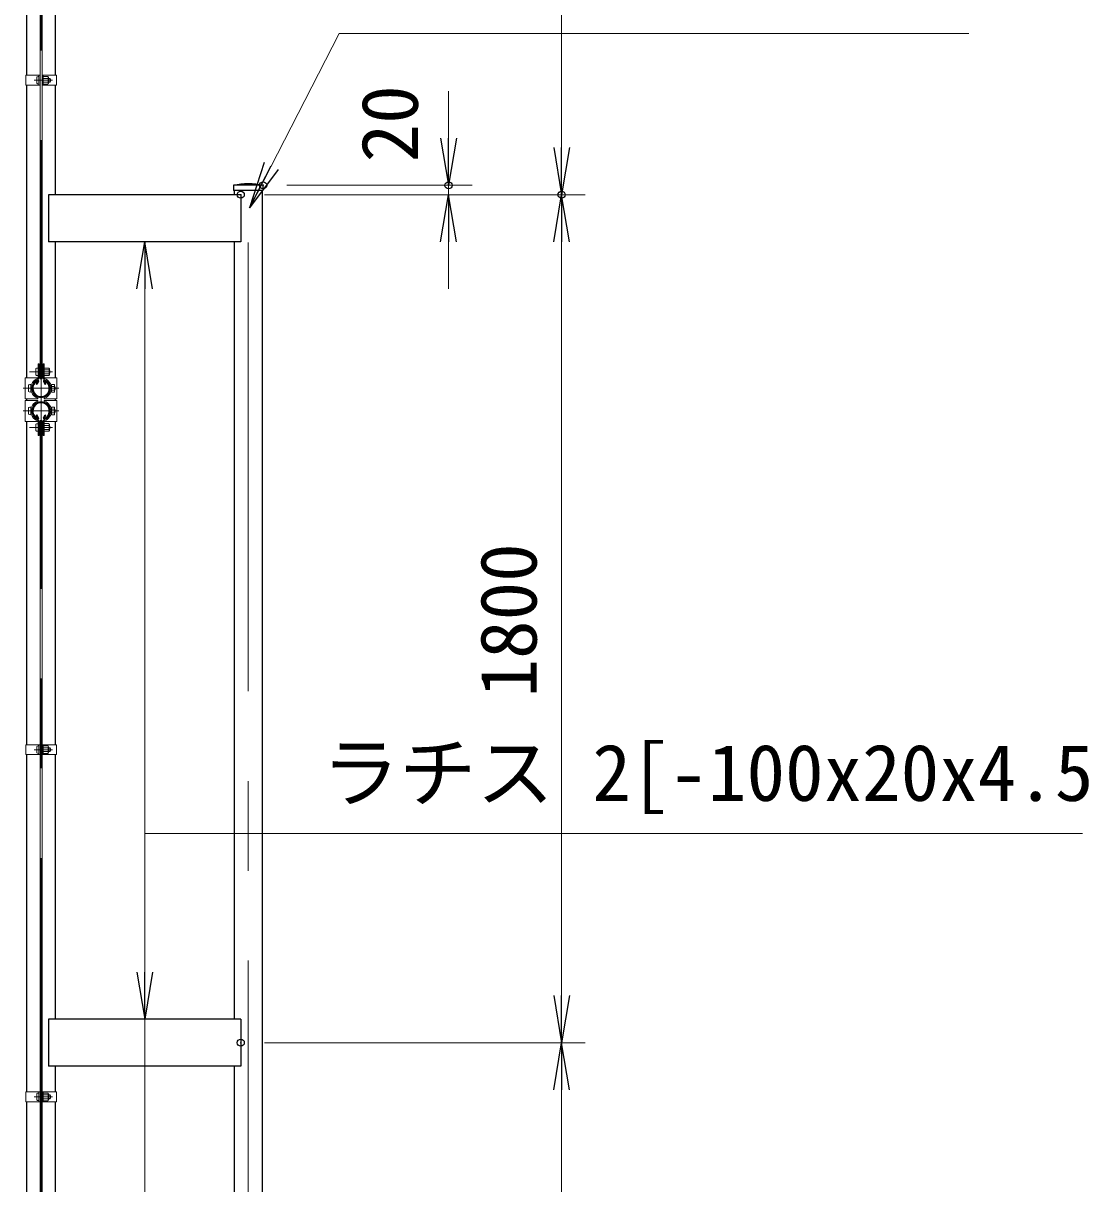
# Model space of a CAD drawing. Units: millimetres, scale not verified. Extents: x -10500 to 10500, y -7425 to 7425.
# Drawn here: x -2363 to -101, y 656 to 3119 of the extents above; entities that cross this region are included whole.
import ezdxf
from ezdxf.enums import TextEntityAlignment as Align

# ---------------------------------------------------------------- set-up
doc = ezdxf.new("R2010")
doc.units = ezdxf.units.MM
doc.header["$LTSCALE"] = 30
doc.header["$PDMODE"] = 32
doc.header["$PDSIZE"] = 15
doc.linetypes.add('USER1', pattern=[50.8, 31.75, -6.35, 6.35, -6.35])
for name, color, linetype, lineweight in [('0-1_D-STR1', 1, 'Continuous', 25), ('0-4_D-BMK', 2, 'USER1', 13), ('0-5_D-STR3', 3, 'Continuous', 13), ('0-7_D-STR-DIM', 7, 'Continuous', 13), ('0-B_D-STR-TXT', 7, 'Continuous', 13)]:
    doc.layers.add(name, color=color, linetype=linetype, lineweight=lineweight)
doc.layers.add('0-8_0', color=7, linetype='Continuous')
doc.layers.add('0-9_Defpoints', color=8, linetype='Continuous')
doc.styles.add('ＭＳ ゴシック', font='')
doc.styles.get('ＭＳ ゴシック').set_extended_font_data('MS Gothic')

# ---------------------------------------------------------------- blocks, each defined once
blk = doc.blocks.new('_Open')
at = {"layer": '0-8_0'}
blk.add_line((-30, 5), (0, 0), dxfattribs=at)
blk.add_lwpolyline([(-30, -5), (0, 0), (-30, 0)], dxfattribs=at)

msp = doc.modelspace()

# ---------------------------------------------------------------- linework, layer by layer
at = {"layer": '0-1_D-STR1'}
for p, q in [((-2355.53, 3008.5), (-2355.53, 3661.5)), ((-2295.03, 3008.5), (-2295.03, 3661.5)), ((-2355.53, 2366.55), (-2355.53, 2987.5)), ((-2295.03, 2755), (-2295.03, 2987.5)), ((-1853.83, 2775), (-1916.73, 2775)), ((-1916.73, 2775), (-1916.73, 2764)), ((-1853.83, 2764), (-1916.73, 2764)), ((-1915.53, 2764), (-1915.53, 2755)), ((-1855.03, -4345), (-1855.03, 2764)), ((-1853.83, 2764), (-1853.83, 2775)), ((-2309.28, 2755), (-2309.28, 2655)), ((-1901.28, 2755), (-2309.28, 2755)), ((-1901.28, 2755), (-1901.28, 2655)), ((-1901.28, 2655), (-2309.28, 2655)), ((-2295.03, 2366.55), (-2295.03, 2655)), ((-1915.53, 2655), (-1915.53, 1005)), ((-2331.95, 2359.38), (-2335.46, 2353.3)), ((-2335.46, 2353.3), (-2334.07, 2352.5)), ((-2330.56, 2358.58), (-2334.07, 2352.5)), ((-2319.99, 2358.58), (-2316.48, 2352.5)), ((-2318.6, 2359.38), (-2315.1, 2353.3)), ((-2315.1, 2353.3), (-2316.48, 2352.5)), ((-2355.53, 2318.45), (-2355.53, 2321.55)), ((-2355.53, 2318.45), (-2355.53, 2321.55)), ((-2295.03, 2318.45), (-2295.03, 2321.55)), ((-2295.03, 2318.45), (-2295.03, 2321.55)), ((-2355.53, 1587.5), (-2355.53, 2273.45)), ((-2335.46, 2286.7), (-2334.07, 2287.5)), ((-2331.95, 2280.62), (-2335.46, 2286.7)), ((-2330.56, 2281.42), (-2334.07, 2287.5)), ((-2319.99, 2281.42), (-2316.48, 2287.5)), ((-2318.6, 2280.62), (-2315.1, 2286.7)), ((-2315.1, 2286.7), (-2316.48, 2287.5)), ((-2295.03, 1587.5), (-2295.03, 2273.45)), ((-2355.53, 850.5), (-2355.53, 1566.5)), ((-2295.03, 1005), (-2295.03, 1566.5)), ((-2309.28, 1005), (-2309.28, 905)), ((-1901.28, 1005), (-2309.28, 1005)), ((-1901.28, 1005), (-1901.28, 905)), ((-1901.28, 905), (-2309.28, 905)), ((-2295.03, 850.5), (-2295.03, 905)), ((-1915.53, 905), (-1915.53, -195)), ((-2355.53, 113.5), (-2355.53, 829.5)), ((-2295.03, 113.5), (-2295.03, 829.5))]:
    msp.add_line(p, q, dxfattribs=at)
for centre, radius, start, end in [((-1885.28, 2613.77), 164.27, 78.96219, 101.03781), ((-2325.28, 2344.05), 19.05, 114.32478, 65.67522), ((-2325.28, 2344.05), 17.45, 114.32478, 65.67522), ((-2332.3, 2359.58), 2, 330, 114.32478), ((-2332.3, 2359.58), 0.401, 330, 114.32478), ((-2318.26, 2359.58), 2, 65.67522, 210), ((-2318.26, 2359.58), 0.401, 65.67522, 210), ((-2325.28, 2295.95), 19.05, 294.32478, 245.67522), ((-2325.28, 2295.95), 17.45, 294.32478, 245.67522), ((-2332.3, 2280.42), 2, 245.67522, 30), ((-2332.3, 2280.42), 0.401, 245.67522, 30), ((-2318.26, 2280.42), 2, 150, 294.32478), ((-2318.26, 2280.42), 0.401, 150, 294.32478)]:
    msp.add_arc(centre, radius, start, end, dxfattribs=at)
at = {"layer": '0-4_D-BMK'}
for p, q in [((-2325.28, 4395), (-2325.28, -4395)), ((-2339.83, 2998), (-2301.23, 2998)), ((-1885.28, -4395), (-1885.28, 2799.81)), ((-2349.72, 2379.05), (-2300.84, 2379.05)), ((-2363.25, 2344.05), (-2287.31, 2344.05)), ((-2363.25, 2295.95), (-2287.31, 2295.95)), ((-2349.72, 2260.95), (-2300.84, 2260.95)), ((-2339.83, 1577), (-2301.23, 1577)), ((-2339.83, 840), (-2301.23, 840))]:
    msp.add_line(p, q, dxfattribs=at)
at = {"layer": '0-5_D-STR3'}
for p, q in [((-2327.53, 4305.95), (-2327.53, 2364.05)), ((-2323.03, 4305.95), (-2323.03, 2364.05)), ((-2357.83, 3008.5), (-2357.83, 2987.5)), ((-2327.53, 3008.5), (-2357.83, 3008.5)), ((-2329.83, 3008.5), (-2329.83, 2987.5)), ((-2329.83, 3006), (-2329.83, 2990)), ((-2323.03, 3008.5), (-2292.73, 3008.5)), ((-2320.73, 3008.5), (-2320.73, 2987.5)), ((-2310.73, 3006.1), (-2320.73, 3006.1)), ((-2320.73, 3006.1), (-2320.73, 2989.9)), ((-2292.73, 3008.5), (-2292.73, 2987.5)), ((-2327.53, 2987.5), (-2357.83, 2987.5)), ((-2334.63, 3004.5), (-2334.63, 2991.5)), ((-2323.03, 2987.5), (-2292.73, 2987.5)), ((-2310.73, 3002.05), (-2320.73, 3002.05)), ((-2310.73, 2993.95), (-2320.73, 2993.95)), ((-2310.73, 2989.9), (-2320.73, 2989.9)), ((-2309.73, 3004.23), (-2309.73, 2991.89)), ((-2309.73, 3002), (-2305.83, 3002)), ((-2309.73, 3001.32), (-2305.5, 3001.32)), ((-2309.73, 2994.68), (-2305.5, 2994.68)), ((-2309.73, 2994), (-2305.83, 2994)), ((-2305.83, 3002), (-2305.83, 2994)), ((-2331.78, 2396.05), (-2331.78, 2366.48)), ((-2331.78, 2396.05), (-2329.48, 2396.05)), ((-2329.48, 2396.05), (-2329.48, 2366.48)), ((-2321.08, 2396.05), (-2321.08, 2366.48)), ((-2321.08, 2396.05), (-2318.78, 2396.05)), ((-2318.78, 2396.05), (-2318.78, 2366.48)), ((-2358.93, 2366.55), (-2331.78, 2366.55)), ((-2358.93, 2366.55), (-2358.93, 2321.55)), ((-2336.58, 2385.55), (-2336.58, 2372.55)), ((-2327.78, 2384.37), (-2329.48, 2384.37)), ((-2327.78, 2373.73), (-2329.48, 2373.73)), ((-2327.78, 2384.37), (-2327.78, 2373.73)), ((-2327.78, 2383.05), (-2327.53, 2383.05)), ((-2327.78, 2375.05), (-2327.53, 2375.05)), ((-2323.03, 2383.05), (-2321.08, 2383.05)), ((-2323.03, 2375.05), (-2321.08, 2375.05)), ((-2308.78, 2387.15), (-2318.78, 2387.15)), ((-2308.78, 2383.1), (-2318.78, 2383.1)), ((-2318.78, 2383.05), (-2318.58, 2383.05)), ((-2318.78, 2375.05), (-2318.58, 2375.05)), ((-2308.78, 2375), (-2318.78, 2375)), ((-2308.78, 2370.95), (-2318.78, 2370.95)), ((-2318.78, 2366.55), (-2291.63, 2366.55)), ((-2307.78, 2385.28), (-2307.78, 2372.94)), ((-2307.78, 2383.05), (-2307.78, 2375.05)), ((-2307.78, 2382.37), (-2307.45, 2382.37)), ((-2307.78, 2375.73), (-2307.45, 2375.73)), ((-2291.63, 2366.55), (-2291.63, 2321.55)), ((-2352.08, 2350.55), (-2352.08, 2337.55)), ((-2347.28, 2352.05), (-2347.28, 2336.05)), ((-2346.91, 2348.05), (-2347.28, 2348.05)), ((-2327.53, 2364.05), (-2323.03, 2364.05)), ((-2303.28, 2348.05), (-2303.64, 2348.05)), ((-2297.78, 2352.15), (-2303.28, 2352.15)), ((-2303.28, 2352.15), (-2303.28, 2335.95)), ((-2297.78, 2348.1), (-2303.28, 2348.1)), ((-2296.78, 2350.28), (-2296.78, 2337.94)), ((-2296.78, 2348.05), (-2296.28, 2348.05)), ((-2296.78, 2348.05), (-2296.28, 2348.05)), ((-2296.78, 2347.37), (-2295.95, 2347.37)), ((-2296.78, 2340.73), (-2295.95, 2340.73)), ((-2296.28, 2348.05), (-2296.28, 2340.05)), ((-2358.93, 2321.55), (-2331.98, 2321.55)), ((-2358.93, 2318.45), (-2331.98, 2318.45)), ((-2358.93, 2273.45), (-2358.93, 2318.45)), ((-2346.91, 2340.05), (-2347.28, 2340.05)), ((-2331.98, 2325.52), (-2332.76, 2323.36)), ((-2331.98, 2314.48), (-2332.76, 2316.64)), ((-2331.98, 2325.52), (-2331.98, 2321.55)), ((-2331.98, 2314.48), (-2331.98, 2318.45)), ((-2318.58, 2325.52), (-2318.58, 2321.55)), ((-2318.58, 2325.52), (-2317.8, 2323.36)), ((-2318.58, 2321.55), (-2291.63, 2321.55)), ((-2318.58, 2314.48), (-2318.58, 2318.45)), ((-2318.58, 2318.45), (-2291.63, 2318.45)), ((-2318.58, 2314.48), (-2317.8, 2316.64)), ((-2303.28, 2340.05), (-2303.64, 2340.05)), ((-2297.78, 2340), (-2303.28, 2340)), ((-2297.78, 2335.95), (-2303.28, 2335.95)), ((-2296.78, 2340.05), (-2296.28, 2340.05)), ((-2296.78, 2340.05), (-2296.28, 2340.05)), ((-2291.63, 2273.45), (-2291.63, 2318.45)), ((-2352.08, 2289.45), (-2352.08, 2302.45)), ((-2347.28, 2287.95), (-2347.28, 2303.95)), ((-2346.91, 2299.95), (-2347.28, 2299.95)), ((-2346.91, 2291.95), (-2347.28, 2291.95)), ((-2303.28, 2299.95), (-2303.64, 2299.95)), ((-2303.28, 2291.95), (-2303.64, 2291.95)), ((-2297.78, 2304.05), (-2303.28, 2304.05)), ((-2303.28, 2287.85), (-2303.28, 2304.05)), ((-2297.78, 2300), (-2303.28, 2300)), ((-2297.78, 2291.9), (-2303.28, 2291.9)), ((-2296.78, 2289.72), (-2296.78, 2302.06)), ((-2296.78, 2299.95), (-2296.28, 2299.95)), ((-2296.78, 2299.95), (-2296.28, 2299.95)), ((-2296.78, 2299.27), (-2295.95, 2299.27)), ((-2296.78, 2292.63), (-2295.95, 2292.63)), ((-2296.78, 2291.95), (-2296.28, 2291.95)), ((-2296.78, 2291.95), (-2296.28, 2291.95)), ((-2296.28, 2291.95), (-2296.28, 2299.95)), ((-2358.93, 2273.45), (-2331.78, 2273.45)), ((-2336.58, 2254.45), (-2336.58, 2267.45)), ((-2331.78, 2243.95), (-2331.78, 2273.52)), ((-2329.48, 2243.95), (-2329.48, 2273.52)), ((-2327.53, 2275.95), (-2323.03, 2275.95)), ((-2327.53, 2275.95), (-2327.53, -595.95)), ((-2323.03, 2275.95), (-2323.03, -595.95)), ((-2321.08, 2243.95), (-2321.08, 2273.52)), ((-2318.78, 2243.95), (-2318.78, 2273.52)), ((-2318.78, 2273.45), (-2291.63, 2273.45)), ((-2308.78, 2269.05), (-2318.78, 2269.05)), ((-2307.78, 2254.72), (-2307.78, 2267.06)), ((-2297.78, 2287.85), (-2303.28, 2287.85)), ((-2331.78, 2243.95), (-2329.48, 2243.95)), ((-2327.78, 2266.27), (-2329.48, 2266.27)), ((-2327.78, 2255.63), (-2329.48, 2255.63)), ((-2327.78, 2255.63), (-2327.78, 2266.27)), ((-2327.78, 2264.95), (-2327.53, 2264.95)), ((-2327.78, 2256.95), (-2327.53, 2256.95)), ((-2323.03, 2264.95), (-2321.08, 2264.95)), ((-2323.03, 2256.95), (-2321.08, 2256.95)), ((-2321.08, 2243.95), (-2318.78, 2243.95)), ((-2308.78, 2265), (-2318.78, 2265)), ((-2318.78, 2264.95), (-2318.58, 2264.95)), ((-2318.78, 2256.95), (-2318.58, 2256.95)), ((-2308.78, 2256.9), (-2318.78, 2256.9)), ((-2308.78, 2252.85), (-2318.78, 2252.85)), ((-2307.78, 2256.95), (-2307.78, 2264.95)), ((-2307.78, 2264.27), (-2307.45, 2264.27)), ((-2307.78, 2257.63), (-2307.45, 2257.63)), ((-2357.83, 1587.5), (-2357.83, 1566.5)), ((-2327.53, 1587.5), (-2357.83, 1587.5)), ((-2334.63, 1583.5), (-2334.63, 1570.5)), ((-2329.83, 1587.5), (-2329.83, 1566.5)), ((-2329.83, 1585), (-2329.83, 1569)), ((-2323.03, 1587.5), (-2292.73, 1587.5)), ((-2320.73, 1587.5), (-2320.73, 1566.5)), ((-2310.73, 1585.1), (-2320.73, 1585.1)), ((-2320.73, 1585.1), (-2320.73, 1568.9)), ((-2310.73, 1581.05), (-2320.73, 1581.05)), ((-2309.73, 1583.23), (-2309.73, 1570.89)), ((-2309.73, 1581), (-2305.83, 1581)), ((-2309.73, 1580.32), (-2305.5, 1580.32)), ((-2305.83, 1581), (-2305.83, 1573)), ((-2292.73, 1587.5), (-2292.73, 1566.5)), ((-2327.53, 1566.5), (-2357.83, 1566.5)), ((-2323.03, 1566.5), (-2292.73, 1566.5)), ((-2310.73, 1572.95), (-2320.73, 1572.95)), ((-2310.73, 1568.9), (-2320.73, 1568.9)), ((-2309.73, 1573.68), (-2305.5, 1573.68)), ((-2309.73, 1573), (-2305.83, 1573)), ((-2357.83, 850.5), (-2357.83, 829.5)), ((-2327.53, 850.5), (-2357.83, 850.5)), ((-2334.63, 846.5), (-2334.63, 833.5)), ((-2329.83, 850.5), (-2329.83, 829.5)), ((-2329.83, 848), (-2329.83, 832)), ((-2323.03, 850.5), (-2292.73, 850.5)), ((-2320.73, 850.5), (-2320.73, 829.5)), ((-2310.73, 848.1), (-2320.73, 848.1)), ((-2320.73, 848.1), (-2320.73, 831.9)), ((-2310.73, 844.05), (-2320.73, 844.05)), ((-2309.73, 846.23), (-2309.73, 833.89)), ((-2309.73, 844), (-2305.83, 844)), ((-2309.73, 843.32), (-2305.5, 843.32)), ((-2305.83, 844), (-2305.83, 836)), ((-2292.73, 850.5), (-2292.73, 829.5)), ((-2327.53, 829.5), (-2357.83, 829.5)), ((-2323.03, 829.5), (-2292.73, 829.5)), ((-2310.73, 835.95), (-2320.73, 835.95)), ((-2310.73, 831.9), (-2320.73, 831.9)), ((-2309.73, 836.68), (-2305.5, 836.68)), ((-2309.73, 836), (-2305.83, 836))]:
    msp.add_line(p, q, dxfattribs=at)
for centre, radius, start, end in [((-2312.27, 3004.07), 2.54, 307.21089, 52.78911), ((-2318.43, 2998), 8.7, 332.26063, 27.73937), ((-2312.28, 2991.92), 2.55, 307.42505, 52.57495), ((-2313.33, 2998), 8.5, 331.92751, 28.07249), ((-2333.78, 2366.48), 2, 297.27961, 0), ((-2333.78, 2366.48), 4.3, 294.96438, 0), ((-2316.78, 2366.48), 4.3, 180, 245.03562), ((-2316.78, 2366.48), 2, 180, 242.72039), ((-2310.32, 2385.12), 2.54, 307.21089, 52.78911), ((-2316.48, 2379.05), 8.7, 332.26063, 27.73937), ((-2310.33, 2372.97), 2.55, 307.42505, 52.57495), ((-2315.28, 2379.05), 8.5, 331.92751, 28.07249), ((-2325.28, 2344.05), 22, 110.1633, 250.11694), ((-2325.28, 2344.05), 19.7, 109.83718, 250.11694), ((-2325.28, 2344.05), 19.7, 289.88306, 70.16282), ((-2325.28, 2344.05), 22, 289.88306, 69.8367), ((-2299.32, 2350.12), 2.54, 307.21089, 52.78911), ((-2305.48, 2344.05), 8.7, 332.26063, 27.73937), ((-2303.78, 2344.05), 8.5, 331.92751, 28.07249), ((-2325.28, 2295.95), 22, 109.88306, 249.8367), ((-2325.28, 2295.95), 22, 290.1633, 70.11694), ((-2299.33, 2337.97), 2.55, 307.42505, 52.57495), ((-2325.28, 2295.95), 19.7, 109.88306, 250.16282), ((-2325.28, 2295.95), 19.7, 289.83718, 70.11694), ((-2299.33, 2302.02), 2.55, 307.42505, 52.57495), ((-2305.48, 2295.95), 8.7, 332.26063, 27.73937), ((-2299.32, 2289.87), 2.54, 307.21089, 52.78911), ((-2303.78, 2295.95), 8.5, 331.92751, 28.07249), ((-2333.78, 2273.52), 2, 0, 62.72039), ((-2333.78, 2273.52), 4.3, 0, 65.03562), ((-2316.78, 2273.52), 4.3, 114.96438, 180), ((-2316.78, 2273.52), 2, 117.27961, 180), ((-2310.33, 2267.03), 2.55, 307.42505, 52.57495), ((-2316.48, 2260.95), 8.7, 332.26063, 27.73937), ((-2310.32, 2254.88), 2.54, 307.21089, 52.78911), ((-2315.28, 2260.95), 8.5, 331.92751, 28.07249), ((-2312.27, 1583.07), 2.54, 307.21089, 52.78911), ((-2318.43, 1577), 8.7, 332.26063, 27.73937), ((-2313.33, 1577), 8.5, 331.92751, 28.07249), ((-2312.28, 1570.92), 2.55, 307.42505, 52.57495), ((-2312.27, 846.07), 2.54, 307.21089, 52.78911), ((-2318.43, 840), 8.7, 332.26063, 27.73937), ((-2313.33, 840), 8.5, 331.92751, 28.07249), ((-2312.28, 833.92), 2.55, 307.42505, 52.57495)]:
    msp.add_arc(centre, radius, start, end, dxfattribs=at)
for centre, start_param, end_param in [((-2329.83, 3004.5), 1.5707963, 3.1415927), ((-2329.83, 2991.5), 3.1415927, 4.712389), ((-2331.78, 2385.55), 1.5707963, 3.1415927), ((-2331.78, 2372.55), 3.1415927, 4.712389), ((-2347.28, 2350.55), 1.5707963, 3.1415927), ((-2347.28, 2337.55), 3.1415927, 4.712389), ((-2347.28, 2302.45), 1.5707963, 3.1415927), ((-2347.28, 2289.45), 3.1415927, 4.712389), ((-2331.78, 2267.45), 1.5707963, 3.1415927), ((-2331.78, 2254.45), 3.1415927, 4.712389), ((-2329.83, 1583.5), 1.5707963, 3.1415927), ((-2329.83, 1570.5), 3.1415927, 4.712389), ((-2329.83, 846.5), 1.5707963, 3.1415927), ((-2329.83, 833.5), 3.1415927, 4.712389)]:
    msp.add_ellipse(centre, major_axis=(4.8, 0), ratio=0.3125, start_param=start_param, end_param=end_param, dxfattribs=at)
at = {"layer": '0-7_D-STR-DIM'}
for p, q in [((-1220.28, 2855), (-1220.28, 4245)), ((-1460.28, 2875), (-1460.28, 2975)), ((-1803.83, 2775), (-1410.28, 2775)), ((-1460.28, 2755), (-1460.28, 2775)), ((-1851.28, 2755), (-1170.28, 2755)), ((-1851.28, 2755), (-1410.28, 2755)), ((-1851.28, 2755), (-1170.28, 2755)), ((-1460.28, 2655), (-1460.28, 2555)), ((-1220.28, 1055), (-1220.28, 2655)), ((-1851.28, 955), (-1170.28, 955)), ((-1851.28, 955), (-1170.28, 955)), ((-1220.28, 855), (-1220.28, -145))]:
    msp.add_line(p, q, dxfattribs=at)
at = {"layer": '0-9_Defpoints'}
for p in [(-1901.28, 2755), (-1853.83, 2775), (-1460.28, 2775), (-1220.28, 2755), (-1901.28, 955)]:
    msp.add_point(p, dxfattribs=at)
at = {"layer": '0-B_D-STR-TXT'}
for q in [(-2105.28, -193), (-2105.28, -2643), (-2105.28, -1993), (-2105.28, -1193), (-2105.28, 1007), (-2105.28, -3143)]:
    msp.add_line((-2105.28, 1398.8), q, dxfattribs=at)
for points in [[(-355.79, 3097.4), (-1692.5, 3097.4), (-1881.61, 2728.84)], [(-114.19, 1398.8), (-2105.28, 1398.8), (-2105.28, 2653)]]:
    msp.add_lwpolyline(points, dxfattribs=at)

# ---------------------------------------------------------------- block references
at = {"layer": '0-7_D-STR-DIM', "xscale": 3.333333, "yscale": 3.333333}
for p, rotation in [((-1460.28, 2775), 270), ((-1220.28, 2755), 270), ((-1460.28, 2755), 90), ((-1220.28, 2755), 90), ((-1220.28, 955), 270), ((-1220.28, 955), 90)]:
    msp.add_blockref('_Open', p, dxfattribs=dict(at, rotation=rotation))
at = {"layer": '0-B_D-STR-TXT', "xscale": 3.333333, "yscale": 3.333333}
for p, rotation in [((-1882.52, 2727.06), 242.837), ((-2105.28, 2655), 90), ((-2105.28, 1005), 270)]:
    msp.add_blockref('_Open', p, dxfattribs=dict(at, rotation=rotation))

# ---------------------------------------------------------------- texts
at = {"layer": '0-7_D-STR-DIM', "style": 'ＭＳ ゴシック'}
for s, p in [('20', (-1489.27, 2823.71)), ('1800', (-1237.15, 1687.75))]:
    msp.add_text(s, height=120.3, rotation=90, dxfattribs=at).set_placement(p, align=Align.BOTTOM_LEFT)
at = {"layer": '0-B_D-STR-TXT', "style": 'ＭＳ ゴシック'}
msp.add_text('ラチス 2[-100x20x4.5', height=120.3, dxfattribs=at).set_placement((-1729.04, 1432.17), align=Align.BOTTOM_LEFT)

doc.saveas('drawing.dxf')
